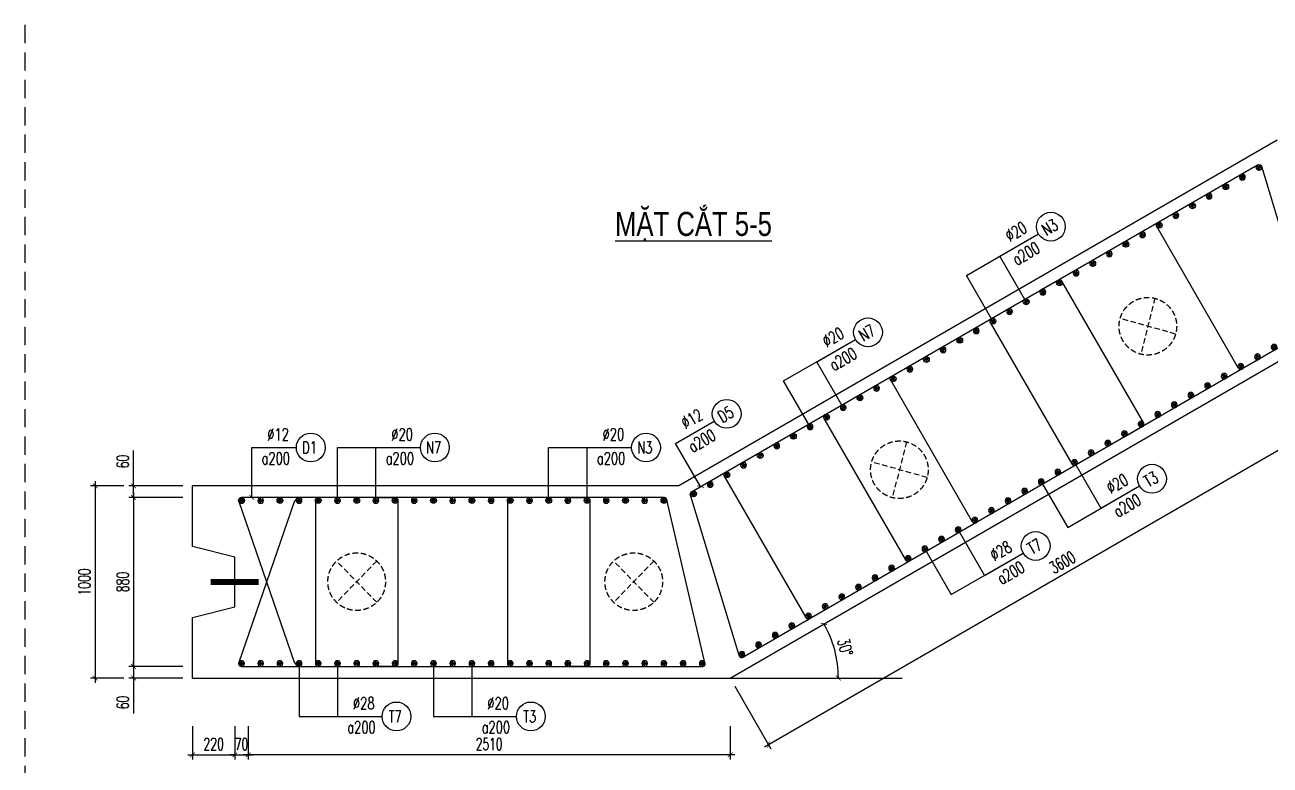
# Model space of a CAD drawing. Header units: millimetres. Extents: x -143483 to 1166745, y -1448440 to -1202244.
# Drawn here: x 519972 to 545914, y -1227031 to -1211613 of the extents above; entities that cross this region are included whole.
import ezdxf
from ezdxf.enums import TextEntityAlignment as Align

# ---------------------------------------------------------------- set-up
doc = ezdxf.new("R2010")
doc.units = ezdxf.units.MM
doc.header["$LTSCALE"] = 30
doc.header["$PDMODE"] = 3
doc.linetypes.add('DASHED', pattern=[19.05, 12.7, -6.35])
doc.layers.get('0').update_dxf_attribs({"lineweight": 9})
doc.layers.get('Defpoints').update_dxf_attribs({"lineweight": 9})
for name, color, linetype in [('ccu11-Cotthep', 9, 'Continuous'), ('ccu11-Dim', 8, 'Continuous'), ('ccu11-Text', 31, 'Continuous'), ('ccu11-Thay', 7, 'Continuous'), ('ccu11-Thep', 4, 'Continuous'), ('ccu11-Thep doc', 4, 'Continuous'), ('ccu11-Thepdai', 6, 'Continuous')]:
    doc.layers.add(name, color=color, linetype=linetype)
doc.layers.add('ccu11-Khuat', color=9, linetype='DASHED', lineweight=30)
doc.layers.add('Vicom_thep doc', color=1, linetype='Continuous', lineweight=35)
doc.styles.add('ccu11-dim', font='vnsimli.shx', dxfattribs={"width": 0.65, "bigfont": 'bigfont.shx'})
doc.styles.add('ccu11-VnAvH-B', font='VHAVANB.TTF')
doc.styles.add('ccu11-vnsimple', font='vnsimple.shx', dxfattribs={"bigfont": 'bigfont.shx'})
doc.styles.add('ccu11_simli', font='vnsimli.shx', dxfattribs={"width": 0.8})
doc.dimstyles.new('ccu11-100', dxfattribs={"dimscale": 100, "dimtxt": 2.5, "dimasz": 1, "dimexe": 1, "dimexo": 2, "dimgap": 1, "dimtad": 1, "dimdec": 0, "dimdsep": 46, "dimtxsty": 'ccu11-dim', "dimblk": 'ARCHTICK', "dimcen": -1, "dimdle": 1, "dimclrd": 256, "dimclre": 256, "dimclrt": 3, "dimadec": 0, "dimazin": 2, "dimtfac": 0.1, "dimtdec": 0, "dimtmove": 0, "dimatfit": 1, "dimldrblk": 'ARCHTICK', "dimfxl": 0, "dimtvp": 0.833333, "dimtolj": 1, "dimtzin": 12, "dimarcsym": 0})
doc.dimstyles.new('ccu11-100x4', dxfattribs={"dimscale": 100, "dimtxt": 2.5, "dimasz": 1, "dimexe": 1, "dimexo": 2, "dimgap": 1, "dimtad": 1, "dimdec": 0, "dimlfac": 0.25, "dimdsep": 46, "dimtxsty": 'ccu11-dim', "dimblk": 'ARCHTICK', "dimcen": -1, "dimdle": 1, "dimclrd": 256, "dimclre": 256, "dimclrt": 3, "dimadec": 0, "dimazin": 2, "dimtfac": 0.1, "dimtdec": 0, "dimtmove": 0, "dimatfit": 1, "dimldrblk": 'ARCHTICK', "dimfxl": 0, "dimtvp": 0.833333, "dimtolj": 1, "dimtzin": 12, "dimarcsym": 0})

# ---------------------------------------------------------------- blocks, each defined once
blk = doc.blocks.new('_ARCHTICK')
at = {"color": 0, "linetype": 'ByBlock', "const_width": 0.15}
blk.add_lwpolyline([(-0.5, -0.5), (0.5, 0.5)], dxfattribs=at)
blk = doc.blocks.new('*D2861')
at = {"layer": 'ccu11-Dim', "linetype": 'ByBlock', "lineweight": -2, "ltscale": 30, "transparency": 16777216}
for p, q in [((547235, -1218190), (547985, -1219489)), ((535378, -1226653), (548022, -1219353)), ((534765, -1225390), (535515, -1226689))]:
    blk.add_line(p, q, dxfattribs=at)
at = {"layer": 'Defpoints', "color": 0, "linetype": 'ByBlock', "ltscale": 30, "transparency": 16777216}
for p in [(547135, -1218017), (547935, -1219403), (534665, -1225217)]:
    blk.add_point(p, dxfattribs=at)
at = {"layer": 'ccu11-Dim', "linetype": 'ByBlock', "lineweight": -2, "ltscale": 30, "transparency": 16777216, "xscale": 100, "yscale": 100, "zscale": 100}
for p, rotation in [((547935, -1219403), 30.00008489636826), ((535465, -1226603), 210.0000848963683)]:
    blk.add_blockref('_ARCHTICK', p, dxfattribs=dict(at, rotation=rotation))
at = {"layer": 'ccu11-Dim', "color": 3, "linetype": 'ByBlock', "ltscale": 30, "transparency": 16777216, "insert": (541587, -1222808), "char_height": 250, "attachment_point": 5, "rotation": 30.0001, "style": 'ccu11-dim'}
blk.add_mtext('\\A1;3600', dxfattribs=at)
blk = doc.blocks.new('*D2866')
at = {"layer": 'ccu11-Dim', "linetype": 'ByBlock', "lineweight": -2, "ltscale": 30, "transparency": 16777216}
for p, q in [((522236, -1221217), (522236, -1220477)), ((523265, -1221217), (522136, -1221217)), ((522236, -1221457), (522236, -1221217)), ((523265, -1221457), (522136, -1221457)), ((522236, -1221457), (522236, -1221557))]:
    blk.add_line(p, q, dxfattribs=at)
at = {"layer": 'Defpoints', "color": 0, "linetype": 'ByBlock', "ltscale": 30, "transparency": 16777216}
for p in [(523465, -1221217), (522236, -1221457), (523465, -1221457)]:
    blk.add_point(p, dxfattribs=at)
at = {"layer": 'ccu11-Dim', "linetype": 'ByBlock', "lineweight": -2, "ltscale": 30, "transparency": 16777216, "xscale": 100, "yscale": 100, "zscale": 100}
for p, rotation in [((522236, -1221217), 270), ((522236, -1221457), 90)]:
    blk.add_blockref('_ARCHTICK', p, dxfattribs=dict(at, rotation=rotation))
at = {"layer": 'ccu11-Dim', "color": 3, "linetype": 'ByBlock', "ltscale": 30, "transparency": 16777216, "insert": (522011, -1220709), "char_height": 250, "attachment_point": 5, "rotation": 90, "style": 'ccu11-dim'}
blk.add_mtext('\\A1;60', dxfattribs=at)
blk = doc.blocks.new('*D2867')
at = {"layer": 'ccu11-Dim', "linetype": 'ByBlock', "lineweight": -2, "ltscale": 30, "transparency": 16777216}
for p, q in [((523265, -1221457), (522136, -1221457)), ((522236, -1221357), (522236, -1225077)), ((523265, -1224977), (522136, -1224977))]:
    blk.add_line(p, q, dxfattribs=at)
at = {"layer": 'Defpoints', "color": 0, "linetype": 'ByBlock', "ltscale": 30, "transparency": 16777216}
for p in [(523465, -1221457), (522236, -1224977), (523465, -1224977)]:
    blk.add_point(p, dxfattribs=at)
at = {"layer": 'ccu11-Dim', "linetype": 'ByBlock', "lineweight": -2, "ltscale": 30, "transparency": 16777216, "xscale": 100, "yscale": 100, "zscale": 100}
for p, rotation in [((522236, -1221457), 90), ((522236, -1224977), 270)]:
    blk.add_blockref('_ARCHTICK', p, dxfattribs=dict(at, rotation=rotation))
at = {"layer": 'ccu11-Dim', "color": 3, "linetype": 'ByBlock', "ltscale": 30, "transparency": 16777216, "insert": (522011, -1223217), "char_height": 250, "attachment_point": 5, "rotation": 90, "style": 'ccu11-dim'}
blk.add_mtext('\\A1;880', dxfattribs=at)
blk = doc.blocks.new('*D2868')
at = {"layer": 'ccu11-Dim', "linetype": 'ByBlock', "lineweight": -2, "ltscale": 30, "transparency": 16777216}
for p, q in [((522236, -1224977), (522236, -1224877)), ((523265, -1224977), (522136, -1224977)), ((523265, -1225217), (522136, -1225217)), ((522236, -1224977), (522236, -1225217)), ((522236, -1225217), (522236, -1225956))]:
    blk.add_line(p, q, dxfattribs=at)
at = {"layer": 'Defpoints', "color": 0, "linetype": 'ByBlock', "ltscale": 30, "transparency": 16777216}
for p in [(522236, -1224977), (523465, -1224977), (523465, -1225217)]:
    blk.add_point(p, dxfattribs=at)
at = {"layer": 'ccu11-Dim', "linetype": 'ByBlock', "lineweight": -2, "ltscale": 30, "transparency": 16777216, "xscale": 100, "yscale": 100, "zscale": 100}
for p, rotation in [((522236, -1224977), 270), ((522236, -1225217), 90)]:
    blk.add_blockref('_ARCHTICK', p, dxfattribs=dict(at, rotation=rotation))
at = {"layer": 'ccu11-Dim', "color": 3, "linetype": 'ByBlock', "ltscale": 30, "transparency": 16777216, "insert": (522011, -1225725), "char_height": 250, "attachment_point": 5, "rotation": 90, "style": 'ccu11-dim'}
blk.add_mtext('\\A1;60', dxfattribs=at)
blk = doc.blocks.new('*D2869')
at = {"layer": 'ccu11-Dim', "linetype": 'ByBlock', "lineweight": -2, "ltscale": 30, "transparency": 16777216}
for p, q in [((522036, -1221217), (521336, -1221217)), ((521436, -1221117), (521436, -1225317)), ((522036, -1225217), (521336, -1225217))]:
    blk.add_line(p, q, dxfattribs=at)
at = {"layer": 'Defpoints', "color": 0, "linetype": 'ByBlock', "ltscale": 30, "transparency": 16777216}
for p in [(522236, -1221217), (521436, -1225217), (522236, -1225217)]:
    blk.add_point(p, dxfattribs=at)
at = {"layer": 'ccu11-Dim', "linetype": 'ByBlock', "lineweight": -2, "ltscale": 30, "transparency": 16777216, "xscale": 100, "yscale": 100, "zscale": 100}
for p, rotation in [((521436, -1221217), 90), ((521436, -1225217), 270)]:
    blk.add_blockref('_ARCHTICK', p, dxfattribs=dict(at, rotation=rotation))
at = {"layer": 'ccu11-Dim', "color": 3, "linetype": 'ByBlock', "ltscale": 30, "transparency": 16777216, "insert": (521211, -1223217), "char_height": 250, "attachment_point": 5, "rotation": 90, "style": 'ccu11-dim'}
blk.add_mtext('\\A1;1000', dxfattribs=at)
blk = doc.blocks.new('MCT')
at = {"ltscale": 0.005}
for p, q in [((-0.49, 0), (0.49, 0)), ((0.35, -0.35), (-0.35, 0.35)), ((-0.35, -0.35), (0.35, 0.35)), ((0, -0.49), (0, 0.49))]:
    blk.add_line(p, q, dxfattribs=at)
blk.add_circle((0, 0), 0.492, dxfattribs=at)
blk = doc.blocks.new('*U1732')
at = {"layer": 'ccu11-Thep doc', "xscale": -121.9200000001001, "yscale": 121.9200000001001, "zscale": 121.92, "rotation": 270}
blk.add_blockref('MCT', (0, 0), dxfattribs=at)
blk = doc.blocks.new('*U1733')
at = {"layer": 'ccu11-Thep doc', "color": 0, "linetype": 'ByBlock', "lineweight": -2, "transparency": 16777216}
for p in [(0, 0), (800, 0), (1600, 0), (2400, 0), (3200, 0), (4000, 0), (4800, 0), (5600, 0), (6400, 0), (7200, 0), (8000, 0), (8800, 0)]:
    blk.add_blockref('*U1732', p, dxfattribs=at)
blk = doc.blocks.new('*U1734')
at = {"layer": 'ccu11-Thep doc', "xscale": -121.9200000001001, "yscale": 121.9200000001001, "zscale": 121.92, "rotation": 270}
blk.add_blockref('MCT', (0, 0), dxfattribs=at)
blk = doc.blocks.new('*U1735')
at = {"layer": 'ccu11-Thep doc', "color": 0, "linetype": 'ByBlock', "lineweight": -2, "transparency": 16777216}
for p in [(0, 0), (800, 0), (1600, 0), (2400, 0), (3200, 0), (4000, 0), (4800, 0), (5600, 0), (6400, 0), (7200, 0), (8000, 0), (8800, 0)]:
    blk.add_blockref('*U1734', p, dxfattribs=at)
blk = doc.blocks.new('SHD')
at = {"layer": 'ccu11-Cotthep'}
blk.add_circle((300, 0), 300, dxfattribs=at)
at = {"layer": 'ccu11-Cotthep', "color": 31, "style": 'ccu11_simli', "width": 0.8}
blk.add_attdef('DK', text='', height=250, dxfattribs=at).set_placement((-101, 65), align=Align.BOTTOM_RIGHT)
blk.add_attdef('KH', text='', height=250, dxfattribs=at).set_placement((300, 0), align=Align.MIDDLE)
blk.add_attdef('KC', text='', height=250, dxfattribs=at).set_placement((-101, -142), align=Align.TOP_RIGHT)
blk = doc.blocks.new('*D2870')
at = {"layer": 'ccu11-Dim', "lineweight": -2, "transparency": 16777216}
blk.add_arc((534665, -1225217), 2255, 360, 30.0001, dxfattribs=at)
at = {"layer": 'Defpoints', "color": 0, "transparency": 16777216}
for p in [(547135, -1218017), (536885, -1224825), (534665, -1225217), (534665, -1225217), (538246, -1225217)]:
    blk.add_point(p, dxfattribs=at)
at = {"layer": 'ccu11-Dim', "lineweight": -2, "transparency": 16777216, "xscale": 100, "yscale": 100, "zscale": 100}
for p, rotation in [((536617, -1224089), 120.0000848963675), ((536919, -1225217), 269.9999999999973)]:
    blk.add_blockref('_ARCHTICK', p, dxfattribs=dict(at, rotation=rotation))
at = {"layer": 'ccu11-Dim', "color": 3, "transparency": 16777216, "insert": (537060, -1224575), "char_height": 250, "attachment_point": 5, "rotation": 285, "style": 'ccu11-dim'}
blk.add_mtext('\\A1;30\\M+1818B', dxfattribs=at)
blk = doc.blocks.new('*U1728')
at = {"layer": 'ccu11-Thep doc', "xscale": -121.9200000001001, "yscale": 121.9200000001001, "zscale": 121.92, "rotation": 270}
blk.add_blockref('MCT', (0, 0), dxfattribs=at)
blk = doc.blocks.new('*U1730')
at = {"layer": 'ccu11-Thep doc', "color": 0, "linetype": 'ByBlock', "lineweight": -2, "transparency": 16777216}
for p in [(0, 0), (800, 0), (1600, 0), (2400, 0), (3200, 0), (4000, 0), (4800, 0), (5600, 0), (6400, 0), (7200, 0), (8000, 0), (8800, 0), (9600, 0), (10400, 0), (11200, 0), (12000, 0), (12800, 0), (13600, 0)]:
    blk.add_blockref('*U1728', p, dxfattribs=at)
blk = doc.blocks.new('*U1731')
at = {"layer": 'ccu11-Thep doc', "xscale": -121.9200000001001, "yscale": 121.9200000001001, "zscale": 121.92, "rotation": 270}
blk.add_blockref('MCT', (0, 0), dxfattribs=at)
blk = doc.blocks.new('*U1727')
at = {"layer": 'ccu11-Thep doc', "color": 0, "linetype": 'ByBlock', "lineweight": -2, "transparency": 16777216}
for p in [(0, 0), (800, 0), (1600, 0), (2400, 0), (3200, 0), (4000, 0), (4800, 0), (5600, 0), (6400, 0), (7200, 0), (8000, 0), (8800, 0), (9600, 0), (10400, 0), (11200, 0), (12000, 0), (12800, 0), (13600, 0)]:
    blk.add_blockref('*U1731', p, dxfattribs=at)
blk = doc.blocks.new('*D2871')
at = {"layer": 'ccu11-Dim', "linetype": 'ByBlock', "lineweight": -2, "ltscale": 30, "transparency": 16777216}
for p, q in [((523465, -1226217), (523465, -1226917)), ((524345, -1226217), (524345, -1226917)), ((523365, -1226817), (524445, -1226817))]:
    blk.add_line(p, q, dxfattribs=at)
at = {"layer": 'Defpoints', "color": 0, "linetype": 'ByBlock', "ltscale": 30, "transparency": 16777216}
for p in [(523465, -1226017), (524345, -1226017), (524345, -1226817)]:
    blk.add_point(p, dxfattribs=at)
at = {"layer": 'ccu11-Dim', "linetype": 'ByBlock', "lineweight": -2, "ltscale": 30, "transparency": 16777216, "xscale": 100, "yscale": 100, "zscale": 100, "rotation": 180}
blk.add_blockref('_ARCHTICK', (523465, -1226817), dxfattribs=at)
at = {"layer": 'ccu11-Dim', "linetype": 'ByBlock', "lineweight": -2, "ltscale": 30, "transparency": 16777216, "xscale": 100, "yscale": 100, "zscale": 100}
blk.add_blockref('_ARCHTICK', (524345, -1226817), dxfattribs=at)
at = {"layer": 'ccu11-Dim', "color": 3, "linetype": 'ByBlock', "ltscale": 30, "transparency": 16777216, "insert": (523905, -1226592), "char_height": 250, "attachment_point": 5, "style": 'ccu11-dim'}
blk.add_mtext('\\A1;220', dxfattribs=at)
blk = doc.blocks.new('*D2872')
at = {"layer": 'ccu11-Dim', "linetype": 'ByBlock', "lineweight": -2, "ltscale": 30, "transparency": 16777216}
for p, q in [((524345, -1226217), (524345, -1226917)), ((524625, -1226217), (524625, -1226917)), ((524345, -1226817), (524245, -1226817)), ((524345, -1226817), (524625, -1226817)), ((524625, -1226817), (524725, -1226817))]:
    blk.add_line(p, q, dxfattribs=at)
at = {"layer": 'Defpoints', "color": 0, "linetype": 'ByBlock', "ltscale": 30, "transparency": 16777216}
for p in [(524345, -1226017), (524625, -1226017), (524625, -1226817)]:
    blk.add_point(p, dxfattribs=at)
at = {"layer": 'ccu11-Dim', "linetype": 'ByBlock', "lineweight": -2, "ltscale": 30, "transparency": 16777216, "xscale": 100, "yscale": 100, "zscale": 100}
blk.add_blockref('_ARCHTICK', (524345, -1226817), dxfattribs=at)
at = {"layer": 'ccu11-Dim', "linetype": 'ByBlock', "lineweight": -2, "ltscale": 30, "transparency": 16777216, "xscale": 100, "yscale": 100, "zscale": 100, "rotation": 180}
blk.add_blockref('_ARCHTICK', (524625, -1226817), dxfattribs=at)
at = {"layer": 'ccu11-Dim', "color": 3, "linetype": 'ByBlock', "ltscale": 30, "transparency": 16777216, "insert": (524485, -1226592), "char_height": 250, "attachment_point": 5, "style": 'ccu11-dim'}
blk.add_mtext('\\A1;70', dxfattribs=at)
blk = doc.blocks.new('*D2873')
at = {"layer": 'ccu11-Dim', "linetype": 'ByBlock', "lineweight": -2, "ltscale": 30, "transparency": 16777216}
for p, q in [((524625, -1226217), (524625, -1226917)), ((534665, -1226217), (534665, -1226917)), ((534765, -1226817), (524525, -1226817))]:
    blk.add_line(p, q, dxfattribs=at)
at = {"layer": 'Defpoints', "color": 0, "linetype": 'ByBlock', "ltscale": 30, "transparency": 16777216}
for p in [(524625, -1226017), (534665, -1226017), (524625, -1226817)]:
    blk.add_point(p, dxfattribs=at)
at = {"layer": 'ccu11-Dim', "linetype": 'ByBlock', "lineweight": -2, "ltscale": 30, "transparency": 16777216, "xscale": 100, "yscale": 100, "zscale": 100, "rotation": 180}
blk.add_blockref('_ARCHTICK', (524625, -1226817), dxfattribs=at)
at = {"layer": 'ccu11-Dim', "linetype": 'ByBlock', "lineweight": -2, "ltscale": 30, "transparency": 16777216, "xscale": 100, "yscale": 100, "zscale": 100}
blk.add_blockref('_ARCHTICK', (534665, -1226817), dxfattribs=at)
at = {"layer": 'ccu11-Dim', "color": 3, "linetype": 'ByBlock', "ltscale": 30, "transparency": 16777216, "insert": (529645, -1226592), "char_height": 250, "attachment_point": 5, "style": 'ccu11-dim'}
blk.add_mtext('\\A1;2510', dxfattribs=at)
blk = doc.blocks.new('ccu11_block_thep')
at = {"layer": 'ccu11-Thep', "color": 3}
for p, q in [((-0.4, 0), (0.4, 0)), ((-0.28, 0.28), (0.28, -0.28)), ((0.28, 0.28), (-0.28, -0.28)), ((0, 0.4), (0, -0.4))]:
    blk.add_line(p, q, dxfattribs=at)
at = {"layer": 'ccu11-Thep', "color": 1, "const_width": 0.0667}
blk.add_lwpolyline([(-0.4, 0, 1), (0.4, 0, 1), (-0.4, 0, 1)], format="xyb", dxfattribs=at)
at = {"layer": 'ccu11-Thep', "color": 1}
blk.add_circle((0, 0), 0.4, dxfattribs=at)
blk = doc.blocks.new('*U1747')
at = {"layer": 'Vicom_thep doc', "xscale": -150, "yscale": 150, "zscale": 150, "rotation": 180}
blk.add_blockref('ccu11_block_thep', (0, 0), dxfattribs=at)
blk = doc.blocks.new('*U1748')
at = {"layer": 'ccu11-Thep doc', "color": 0, "linetype": 'ByBlock', "lineweight": -2, "transparency": 16777216}
for p in [(0, 0), (800, 0), (1600, 0), (2400, 0), (3200, 0), (4000, 0), (4800, 0), (5600, 0), (6400, 0), (7200, 0), (8000, 0), (8800, 0)]:
    blk.add_blockref('*U1747', p, dxfattribs=at)
blk = doc.blocks.new('*U1749')
at = {"layer": 'Vicom_thep doc', "xscale": -150, "yscale": 150, "zscale": 150, "rotation": 180}
blk.add_blockref('ccu11_block_thep', (0, 0), dxfattribs=at)
blk = doc.blocks.new('*U1750')
at = {"layer": 'ccu11-Thep doc', "color": 0, "linetype": 'ByBlock', "lineweight": -2, "transparency": 16777216}
for p in [(0, 0), (800, 0), (1600, 0), (2400, 0), (3200, 0), (4000, 0), (4800, 0), (5600, 0), (6400, 0), (7200, 0), (8000, 0), (8800, 0), (9600, 0), (10400, 0), (11200, 0), (12000, 0), (12800, 0)]:
    blk.add_blockref('*U1749', p, dxfattribs=at)
blk = doc.blocks.new('*U1751')
at = {"layer": 'Vicom_thep doc', "xscale": -150, "yscale": 150, "zscale": 150, "rotation": 180}
blk.add_blockref('ccu11_block_thep', (0, 0), dxfattribs=at)
blk = doc.blocks.new('*U1752')
at = {"layer": 'ccu11-Thep doc', "color": 0, "linetype": 'ByBlock', "lineweight": -2, "transparency": 16777216}
for p in [(0, 0), (800, 0), (1600, 0), (2400, 0), (3200, 0), (4000, 0), (4800, 0), (5600, 0), (6400, 0), (7200, 0), (8000, 0)]:
    blk.add_blockref('*U1751', p, dxfattribs=at)
blk = doc.blocks.new('*U1753')
at = {"layer": 'Vicom_thep doc', "xscale": -150, "yscale": 150, "zscale": 150, "rotation": 180}
blk.add_blockref('ccu11_block_thep', (0, 0), dxfattribs=at)
blk = doc.blocks.new('*U1754')
at = {"layer": 'ccu11-Thep doc', "color": 0, "linetype": 'ByBlock', "lineweight": -2, "transparency": 16777216}
for p in [(0, 0), (800, 0), (1600, 0), (2400, 0), (3200, 0), (4000, 0), (4800, 0), (5600, 0), (6400, 0), (7200, 0), (8000, 0), (8800, 0), (9600, 0), (10400, 0), (11200, 0), (12000, 0), (12800, 0)]:
    blk.add_blockref('*U1753', p, dxfattribs=at)

msp = doc.modelspace()

# ---------------------------------------------------------------- linework, layer by layer
at = {"layer": 'ccu11-Dim'}
msp.add_lwpolyline([(534664.53, -1225216.88), (538246.45, -1225216.88)], dxfattribs=at)
at = {"layer": 'ccu11-Khuat'}
msp.add_line((519972.49, -1211613.46), (519972.49, -1280784.41), dxfattribs=at)
at = {"layer": 'ccu11-Khuat', "ltscale": 0.3}
for p, q in [((543515.95, -1217308.66), (543219.37, -1218471.44)), ((543945.3, -1218052.32), (542790.02, -1217727.78)), ((538338.93, -1220297.62), (538042.35, -1221460.39)), ((538768.28, -1221041.27), (537613, -1220716.73)), ((527303.64, -1222781.17), (526465.41, -1223639.87)), ((527303.64, -1223639.87), (526465.41, -1222781.17)), ((533075.98, -1222781.17), (532237.75, -1223639.87)), ((533075.98, -1223639.87), (532237.75, -1222781.17))]:
    msp.add_line(p, q, dxfattribs=at)
for centre in [(543367.66, -1217890.05), (538190.64, -1220879), (526884.53, -1223210.52), (532656.86, -1223210.52)]:
    msp.add_circle(centre, 600, dxfattribs=at)
at = {"layer": 'ccu11-Thay'}
for p, q in [((546063.45, -1214016.88), (533592.73, -1221216.88)), ((534664.53, -1225216.88), (547135.25, -1218016.88)), ((533592.73, -1221216.88), (523464.53, -1221216.88)), ((523464.53, -1222476.88), (523464.53, -1221216.88)), ((524344.29, -1222696.88), (523464.53, -1222476.88)), ((524344.29, -1223736.88), (524344.29, -1222696.88)), ((523464.53, -1223956.88), (524344.29, -1223736.88)), ((523464.53, -1225216.88), (523464.53, -1223956.88)), ((523464.53, -1225216.88), (534664.53, -1225216.88))]:
    msp.add_line(p, q, dxfattribs=at)
at = {"layer": 'ccu11-Thep', "const_width": 120}
msp.add_lwpolyline([(524844.53, -1223216.88), (523844.53, -1223216.88)], dxfattribs=at)
at = {"layer": 'ccu11-Thepdai'}
for points in [[(533859.35, -1221340.06), (545652.58, -1214531.23, -0.41421356), (545734.54, -1214553.19), (546746.72, -1217906.34, -0.41421356), (546728.42, -1217974.64), (534926.54, -1224788.47, -0.41421356), (534858.23, -1224770.17), (533841.05, -1221408.36, -0.41421356), (533859.35, -1221340.06)], [(545697.85, -1218569.64), (545334.12, -1218779.64, -0.41421356), (545252.16, -1218757.68), (543552.16, -1215813.19, -0.41421356), (543574.12, -1215731.23), (543937.85, -1215521.23)], [(542891.93, -1220189.64), (543255.66, -1219979.64, 0.41421356), (543277.62, -1219897.68), (541577.62, -1216953.19, 0.41421356), (541495.66, -1216931.23), (541131.93, -1217141.23)], [(542233.75, -1220569.64), (541870.02, -1220779.64, -0.41421356), (541788.06, -1220757.68), (540088.06, -1217813.19, -0.41421356), (540110.02, -1217731.23), (540473.75, -1217521.23)], [(540155.29, -1221769.64), (539791.56, -1221979.64, -0.41421356), (539709.6, -1221957.68), (538009.6, -1219013.19, -0.41421356), (538031.56, -1218931.23), (538395.29, -1218721.23)], [(538769.65, -1222569.64), (538405.92, -1222779.64, -0.41421356), (538323.96, -1222757.68), (536623.96, -1219813.19, -0.41421356), (536645.92, -1219731.23), (537009.65, -1219521.23)], [(536691.19, -1223769.64), (536327.46, -1223979.64, -0.41421356), (536245.49, -1223957.68), (534545.49, -1221013.19, -0.41421356), (534567.46, -1220931.23), (534931.19, -1220721.23)], [(526412.73, -1221456.88), (525692.26, -1221456.88, 0.23620228), (525580.49, -1221549.63), (524426.62, -1224896.38, 0.5204497), (524483, -1224976.88), (534094.53, -1224976.88, 0.41421356), (534144.53, -1224926.88), (533344.53, -1221506.88, 0.41421356), (533294.53, -1221456.88), (524483, -1221456.88, 0.5204497), (524426.62, -1221537.39), (525580.49, -1224884.14, 0.23620228), (525692.26, -1224976.88), (526412.73, -1224976.88)], [(526504.53, -1221456.88), (526084.53, -1221456.88, 0.41421356), (526024.53, -1221516.88), (526024.53, -1224916.88, 0.41421356), (526084.53, -1224976.88), (526504.53, -1224976.88)], [(527264.53, -1221456.88), (527684.53, -1221456.88, -0.41421356), (527744.53, -1221516.88), (527744.53, -1224916.88, -0.41421356), (527684.53, -1224976.88), (527264.53, -1224976.88)], [(530504.53, -1221456.88), (530084.53, -1221456.88, 0.41421356), (530024.53, -1221516.88), (530024.53, -1224916.88, 0.41421356), (530084.53, -1224976.88), (530504.53, -1224976.88)], [(531264.53, -1221456.88), (531684.53, -1221456.88, -0.41421356), (531744.53, -1221516.88), (531744.53, -1224916.88, -0.41421356), (531684.53, -1224976.88), (531264.53, -1224976.88)]]:
    msp.add_lwpolyline(points, format="xyb", dxfattribs=at)

# ---------------------------------------------------------------- block references
at = {"layer": 'ccu11-Cotthep'}
ref = msp.add_blockref('SHD', (541087.2, -1215965.75), dxfattribs=dict(at, rotation=30))
ref.add_attrib('KH', 'N3', dxfattribs={"color": 31, "height": 250, "rotation": 30, "style": 'ccu11-vnsimple', "width": 0.7}).set_placement((541325.35, -1215828.25), align=Align.MIDDLE_CENTER)
ref.add_attrib('KC', 'a200', dxfattribs={"color": 31, "height": 250, "rotation": 30, "style": 'ccu11-vnsimple', "width": 0.7}).set_placement((540766.04, -1216266.65), align=Align.TOP_CENTER)
ref.add_attrib('DK', '`20', dxfattribs={"color": 31, "height": 250, "rotation": 30, "style": 'ccu11-vnsimple', "width": 0.7}).set_placement((540719.93, -1216091.19), align=Align.BOTTOM_CENTER)
ref = msp.add_blockref('SHD', (537276.69, -1218165.75), dxfattribs=dict(at, rotation=30))
ref.add_attrib('KH', 'N7', dxfattribs={"color": 31, "height": 250, "rotation": 30, "style": 'ccu11-vnsimple', "width": 0.7}).set_placement((537514.84, -1218028.25), align=Align.MIDDLE_CENTER)
ref.add_attrib('KC', 'a200', dxfattribs={"color": 31, "height": 250, "rotation": 30, "style": 'ccu11-vnsimple', "width": 0.7}).set_placement((536955.52, -1218466.65), align=Align.TOP_CENTER)
ref.add_attrib('DK', '`20', dxfattribs={"color": 31, "height": 250, "rotation": 30, "style": 'ccu11-vnsimple', "width": 0.7}).set_placement((536909.42, -1218291.19), align=Align.BOTTOM_CENTER)
ref = msp.add_blockref('SHD', (534333.87, -1219864.79), dxfattribs=dict(at, rotation=30))
ref.add_attrib('KH', 'D5', dxfattribs={"color": 31, "height": 250, "rotation": 30, "style": 'ccu11-vnsimple', "width": 0.7}).set_placement((534572.03, -1219727.29), align=Align.MIDDLE_CENTER)
ref.add_attrib('KC', 'a200', dxfattribs={"color": 31, "height": 250, "rotation": 30, "style": 'ccu11-vnsimple', "width": 0.7}).set_placement((534012.71, -1220165.68), align=Align.TOP_CENTER)
ref.add_attrib('DK', '`12', dxfattribs={"color": 31, "height": 250, "rotation": 30, "style": 'ccu11-vnsimple', "width": 0.7}).set_placement((533966.61, -1219990.23), align=Align.BOTTOM_CENTER)
ref = msp.add_blockref('SHD', (525627.72, -1220416.53), dxfattribs=at)
ref.add_attrib('KH', 'D1', dxfattribs={"color": 31, "height": 250, "style": 'ccu11-vnsimple', "width": 0.7}).set_placement((525902.72, -1220416.53), align=Align.MIDDLE_CENTER)
ref.add_attrib('KC', 'a200', dxfattribs={"color": 31, "height": 250, "style": 'ccu11-vnsimple', "width": 0.7}).set_placement((525199.14, -1220516.53), align=Align.TOP_CENTER)
ref.add_attrib('DK', '`12', dxfattribs={"color": 31, "height": 250, "style": 'ccu11-vnsimple', "width": 0.7}).set_placement((525246.94, -1220341.53), align=Align.BOTTOM_CENTER)
ref = msp.add_blockref('SHD', (528213.17, -1220416.53), dxfattribs=at)
ref.add_attrib('KH', 'N7', dxfattribs={"color": 31, "height": 250, "style": 'ccu11-vnsimple', "width": 0.7}).set_placement((528488.17, -1220416.53), align=Align.MIDDLE_CENTER)
ref.add_attrib('KC', 'a200', dxfattribs={"color": 31, "height": 250, "style": 'ccu11-vnsimple', "width": 0.7}).set_placement((527784.59, -1220516.53), align=Align.TOP_CENTER)
ref.add_attrib('DK', '`20', dxfattribs={"color": 31, "height": 250, "style": 'ccu11-vnsimple', "width": 0.7}).set_placement((527832.39, -1220341.53), align=Align.BOTTOM_CENTER)
ref = msp.add_blockref('SHD', (532613.17, -1220416.53), dxfattribs=at)
ref.add_attrib('KH', 'N3', dxfattribs={"color": 31, "height": 250, "style": 'ccu11-vnsimple', "width": 0.7}).set_placement((532888.17, -1220416.53), align=Align.MIDDLE_CENTER)
ref.add_attrib('KC', 'a200', dxfattribs={"color": 31, "height": 250, "style": 'ccu11-vnsimple', "width": 0.7}).set_placement((532184.59, -1220516.53), align=Align.TOP_CENTER)
ref.add_attrib('DK', '`20', dxfattribs={"color": 31, "height": 250, "style": 'ccu11-vnsimple', "width": 0.7}).set_placement((532232.39, -1220341.53), align=Align.BOTTOM_CENTER)
ref = msp.add_blockref('SHD', (543194.73, -1221216.12), dxfattribs=dict(at, rotation=30))
ref.add_attrib('KH', 'T3', dxfattribs={"color": 31, "height": 250, "rotation": 30, "style": 'ccu11-vnsimple', "width": 0.7}).set_placement((543432.89, -1221078.62), align=Align.MIDDLE_CENTER)
ref.add_attrib('KC', 'a200', dxfattribs={"color": 31, "height": 250, "rotation": 30, "style": 'ccu11-vnsimple', "width": 0.7}).set_placement((542873.57, -1221517.01), align=Align.TOP_CENTER)
ref.add_attrib('DK', '`20', dxfattribs={"color": 31, "height": 250, "rotation": 30, "style": 'ccu11-vnsimple', "width": 0.7}).set_placement((542827.47, -1221341.56), align=Align.BOTTOM_CENTER)
ref = msp.add_blockref('SHD', (540769.86, -1222616.12), dxfattribs=dict(at, rotation=30))
ref.add_attrib('KH', 'T7', dxfattribs={"color": 31, "height": 250, "rotation": 30, "style": 'ccu11-vnsimple', "width": 0.7}).set_placement((541008.02, -1222478.62), align=Align.MIDDLE_CENTER)
ref.add_attrib('KC', 'a200', dxfattribs={"color": 31, "height": 250, "rotation": 30, "style": 'ccu11-vnsimple', "width": 0.7}).set_placement((540448.7, -1222917.01), align=Align.TOP_CENTER)
ref.add_attrib('DK', '`28', dxfattribs={"color": 31, "height": 250, "rotation": 30, "style": 'ccu11-vnsimple', "width": 0.7}).set_placement((540402.6, -1222741.56), align=Align.BOTTOM_CENTER)
ref = msp.add_blockref('SHD', (527413.17, -1226017.24), dxfattribs=at)
ref.add_attrib('KH', 'T7', dxfattribs={"color": 31, "height": 250, "style": 'ccu11-vnsimple', "width": 0.7}).set_placement((527688.17, -1226017.24), align=Align.MIDDLE_CENTER)
ref.add_attrib('KC', 'a200', dxfattribs={"color": 31, "height": 250, "style": 'ccu11-vnsimple', "width": 0.7}).set_placement((526984.59, -1226117.24), align=Align.TOP_CENTER)
ref.add_attrib('DK', '`28', dxfattribs={"color": 31, "height": 250, "style": 'ccu11-vnsimple', "width": 0.7}).set_placement((527032.39, -1225942.24), align=Align.BOTTOM_CENTER)
ref = msp.add_blockref('SHD', (530213.17, -1226017.24), dxfattribs=at)
ref.add_attrib('KH', 'T3', dxfattribs={"color": 31, "height": 250, "style": 'ccu11-vnsimple', "width": 0.7}).set_placement((530488.17, -1226017.24), align=Align.MIDDLE_CENTER)
ref.add_attrib('KC', 'a200', dxfattribs={"color": 31, "height": 250, "style": 'ccu11-vnsimple', "width": 0.7}).set_placement((529784.59, -1226117.24), align=Align.TOP_CENTER)
ref.add_attrib('DK', '`20', dxfattribs={"color": 31, "height": 250, "style": 'ccu11-vnsimple', "width": 0.7}).set_placement((529832.39, -1225942.24), align=Align.BOTTOM_CENTER)
at = {"layer": 'ccu11-Thep doc', "xscale": -1, "rotation": 30.00000000000006}
msp.add_blockref('*U1727', (545682.58, -1214583.19), dxfattribs=at)
at = {"layer": 'ccu11-Thep doc'}
for name, p, rotation in [('*U1754', (534251.05, -1221183.19), 30), ('*U1730', (546689.76, -1217927.68), 209.9999999999999), ('*U1750', (535258.23, -1224527.68), 30), ('*U1735', (534084.53, -1224916.88), 180)]:
    msp.add_blockref(name, p, dxfattribs=dict(at, rotation=rotation))
at = {"layer": 'ccu11-Thep doc', "xscale": -121.9200000001001, "yscale": 121.9200000001001, "zscale": 121.9200000001001, "rotation": 270}
for p in [(524484.17, -1221516.88), (524484.17, -1224916.88)]:
    msp.add_blockref('MCT', p, dxfattribs=at)
at = {"layer": 'ccu11-Thep doc', "xscale": -1}
msp.add_blockref('*U1733', (533284.53, -1221516.88), dxfattribs=at)
at = {"layer": 'ccu11-Thep doc'}
for name, p in [('*U1752', (524884.17, -1221516.88)), ('*U1748', (524884.17, -1224916.88))]:
    msp.add_blockref(name, p, dxfattribs=at)

# ---------------------------------------------------------------- texts
at = {"layer": 'ccu11-Text', "color": 5, "style": 'ccu11-VnAvH-B', "width": 0.8}
msp.add_text('%%UmÆt c¾t 5-5', height=500, dxfattribs=at).set_placement((533901.2, -1216008.46), align=Align.CENTER)

# ---------------------------------------------------------------- dimensions: what is measured, and where the dimension line sits
at = {"layer": 'ccu11-Dim', "linetype": 'ByBlock', "ltscale": 30}
dim = msp.add_aligned_dim(p1=(534664.53, -1225216.88), p2=(547135.25, -1218016.88), distance=-1600, dimstyle='ccu11-100x4', dxfattribs=at)
dim.commit()
dim.dimension.update_dxf_attribs({"geometry": '*D2861', "text_midpoint": (541587.39, -1222807.67)})
at = {"layer": 'ccu11-Dim'}
dim = msp.add_angular_dim_2l(base=(536885.14, -1224825.33), line1=((534664.53, -1225216.88), (547135.25, -1218016.88)), line2=((534664.53, -1225216.88), (538246.45, -1225216.88)), dimstyle='ccu11-100', dxfattribs=at)
dim.commit()
dim.dimension.update_dxf_attribs({"geometry": '*D2870', "text_midpoint": (537059.9, -1224575.05)})
at = {"layer": 'ccu11-Dim', "linetype": 'ByBlock', "ltscale": 30}
for base, p1, p2, angle, picture, middle in [((522236.13, -1221456.88), (523464.53, -1221216.88), (523464.53, -1221456.88), 90, '*D2866', (522236.13, -1220708.9)), ((522236.13, -1224976.88), (523464.53, -1225216.88), (523464.53, -1224976.88), 270, '*D2868', (522236.13, -1225724.87))]:
    dim = msp.add_linear_dim(base=base, p1=p1, p2=p2, angle=angle, dimstyle='ccu11-100x4', dxfattribs=at)
    dim.commit()
    dim.dimension.update_dxf_attribs({"geometry": picture, "text_midpoint": middle, "dimtype": 160})
for base, p1, p2, angle, picture, middle in [((521436.13, -1225216.88), (522236.13, -1221216.88), (522236.13, -1225216.88), 90, '*D2869', (521211.13, -1223216.88)), ((524344.53, -1226817.24), (523464.53, -1226017.24), (524344.53, -1226017.24), 180, '*D2871', (523904.53, -1226592.24)), ((524624.53, -1226817.24), (534664.53, -1226017.24), (524624.53, -1226017.24), 180, '*D2873', (529644.53, -1226592.24))]:
    dim = msp.add_linear_dim(base=base, p1=p1, p2=p2, angle=angle, dimstyle='ccu11-100x4', dxfattribs=at)
    dim.commit()
    dim.dimension.update_dxf_attribs({"geometry": picture, "text_midpoint": middle})
for base, p1, p2, angle, override, picture, middle in [((522236.13, -1224976.88), (523464.53, -1221456.88), (523464.53, -1224976.88), 90, {"dimtmove": 1}, '*D2867', (522011.13, -1223216.88)), ((524624.53, -1226817.24), (524344.53, -1226017.24), (524624.53, -1226017.24), 180, {"dimtix": 1}, '*D2872', (524484.53, -1226592.24))]:
    dim = msp.add_linear_dim(base=base, p1=p1, p2=p2, angle=angle, dimstyle='ccu11-100x4', override=override, dxfattribs=at)
    dim.commit()
    dim.dimension.update_dxf_attribs({"geometry": picture, "text_midpoint": middle})

# ---------------------------------------------------------------- leaders
at = {"layer": 'ccu11-Cotthep'}
for points in [[(540140.02, -1217783.19), (539589.84, -1216830.25), (541087.2, -1215965.75)], [(540832.84, -1217383.19), (540282.66, -1216430.25), (541087.2, -1215965.75)], [(536329.51, -1219983.19), (535779.33, -1219030.25), (537276.69, -1218165.75)], [(537022.33, -1219583.19), (536472.15, -1218630.25), (537276.69, -1218165.75)], [(526484.17, -1221516.88), (526484.17, -1220416.53), (528213.17, -1220416.53)], [(527284.17, -1221516.88), (527284.17, -1220416.53), (528213.17, -1220416.53)], [(530884.17, -1221516.88), (530884.17, -1220416.53), (532613.17, -1220416.53)], [(531684.17, -1221516.88), (531684.17, -1220416.53), (532613.17, -1220416.53)], [(541840.02, -1220727.68), (542390.2, -1221680.62), (543194.73, -1221216.12)], [(541147.2, -1221127.68), (541697.38, -1222080.62), (543194.73, -1221216.12)], [(539415.15, -1222127.68), (539965.33, -1223080.62), (540769.86, -1222616.12)], [(538722.33, -1222527.68), (539272.51, -1223480.62), (540769.86, -1222616.12)], [(525684.17, -1224916.88), (525684.17, -1226017.24), (527413.17, -1226017.24)], [(526484.17, -1224916.88), (526484.17, -1226017.24), (527413.17, -1226017.24)], [(528484.17, -1224916.88), (528484.17, -1226017.24), (530213.17, -1226017.24)], [(529284.17, -1224916.88), (529284.17, -1226017.24), (530213.17, -1226017.24)]]:
    msp.add_leader(points, dimstyle='ccu11-100', override={"dimasz": 1.5, "dimgap": 1, "dimtad": 0, "dimldrblk": 'None', "dimfxl": 3, "dimfxlon": 1, "dimtfill": 1, "dimarcsym": 1}, dxfattribs=at)
at = {"layer": 'ccu11-Cotthep', "linetype": 'ByBlock', "ltscale": 30}
for points in [[(534049.52, -1221230.27), (533529.34, -1220329.29), (534333.87, -1219864.79)], [(524698.72, -1221456.88), (524698.72, -1220416.53), (525627.72, -1220416.53)]]:
    msp.add_leader(points, dimstyle='ccu11-100x4', dxfattribs=at)

doc.saveas('drawing.dxf')
